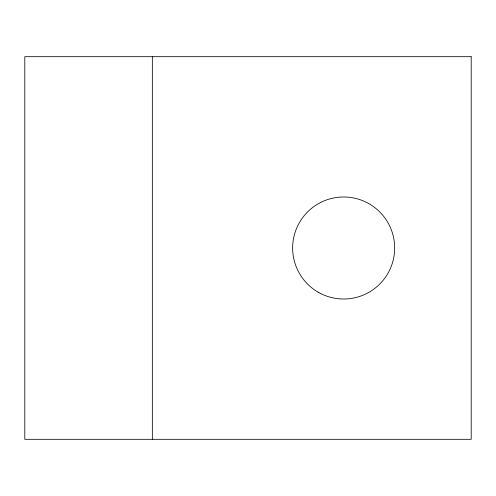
<?xml version="1.0" encoding="UTF-8"?>
<svg xmlns="http://www.w3.org/2000/svg" width="496" height="496" viewBox="0 0 496 496"><rect width="100%" height="100%" fill="white"/><g stroke="black" fill="none" stroke-linecap="round" stroke-linejoin="round"><path stroke-width="0.74" d="M152.34 56.687L152.34 439.313M471.2 56.687L24.8 56.687L24.8 439.313L471.2 439.313L471.2 56.687M318.147 292.181A51.02 51.02 0 0 0 394.673 248A51.02 51.02 0 0 0 318.147 203.819A51.02 51.02 0 0 0 318.147 292.181"/></g></svg>
